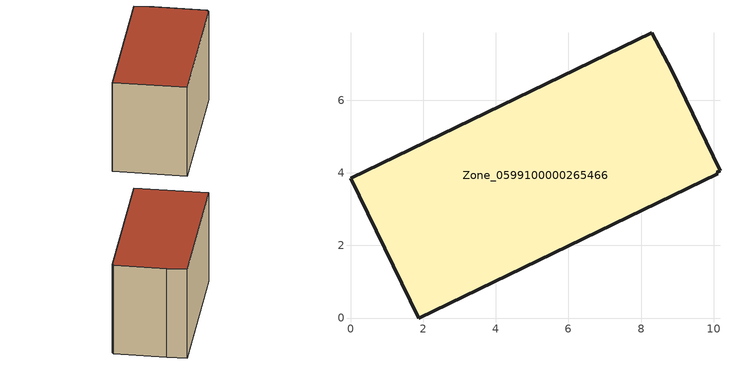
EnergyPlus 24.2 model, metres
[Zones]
Zone_0599100000265466
 floor ground (C_G): 1.88,0 0,3.85 8.29,7.85 8.84,6.82 10.18,4.06 10.08,4.02 10.11,3.97 z0
 wall outside (C_F): 10.18,4.06 8.84,6.82 8.29,7.85 0,3.85 1.88,0 10.11,3.97 10.08,4.02 10.18,4.06 z0:5.74
 roof outside (C_R): 1.88,0 10.11,3.97 10.08,4.02 10.18,4.06 8.84,6.82 8.29,7.85 0,3.85 z5.74
[BUILDING]
Pand.0599100000265466: North Axis=0; Terrain=City; Loads Convergence Tolerance Value=0.04; Temperature Convergence Tolerance Value=0.4; Solar Distribution=FullExterior; Maximum Number of Warmup Days=25; Minimum Number of Warmup Days=1
[Site:Location]
Rotterdam.The.Hague.AP_ZH_NLD Design_Conditions: Latitude=51.96; Longitude=4.45; Time Zone=1; Elevation=-4.5
[SITE:GROUNDTEMPERATURE:BUILDINGSURFACE]
18, 18, 18, 18, 18, 18, 18, 18, 18, 18, 18, 18
[MATERIAL] Thermal Absorptance=0.9; Solar Absorptance=0.7; Visible Absorptance=0.7
Name | Roughness | Thickness | Conductivity | Density | Specific Heat
G.TI.1946-1964 | MediumSmooth | 0.15 | 1 | 540 | 1210
F.TI.1946-1964 | Rough | 0.3 | 0.857143 | 1920 | 840
R.TI.1946-1964 | MediumRough | 0.2 | 0.277778 | 1500 | 1000
[CONSTRUCTION]
C_G: G.TI.1946-1964
C_F: F.TI.1946-1964
C_R: R.TI.1946-1964
[ZONE]
Zone_0599100000265466: Type=1; Multiplier=1; Ceiling Height=Autocalculate; Volume=Autocalculate; Floor Area=autocalculate; Part of Total Floor Area=Yes
[ZONEINFILTRATION:DESIGNFLOWRATE]
Infil_Zone_0599100000265466: Zone or ZoneList or Space or SpaceList=Zone_0599100000265466; Schedule=AlwaysOn; Design Flow Rate Calculation Method=Flow/Area; Flow Rate per Floor Area=0.003; Constant Term Coefficient=1; Temperature Term Coefficient=0; Velocity Term Coefficient=0; Velocity Squared Term Coefficient=0
[HVACTEMPLATE:ZONE:IDEALLOADSAIRSYSTEM]
Zone_0599100000265466: Maximum Heating Supply Air Temperature=50; Minimum Cooling Supply Air Temperature=13; Maximum Heating Supply Air Humidity Ratio=0.0156; Minimum Cooling Supply Air Humidity Ratio=0.0077; Heating Limit=NoLimit; Cooling Limit=NoLimit; Dehumidification Control Type=ConstantSensibleHeatRatio; Cooling Sensible Heat Ratio=0.7; Dehumidification Setpoint=60; Humidification Control Type=None; Humidification Setpoint=30; Outdoor Air Method=None; Outdoor Air Flow Rate per Person=0.00944; Outdoor Air Flow Rate per Zone Floor Area=0; Outdoor Air Flow Rate per Zone=0; Demand Controlled Ventilation Type=None; Outdoor Air Economizer Type=NoEconomizer; Heat Recovery Type=None; Sensible Heat Recovery Effectiveness=0.7; Latent Heat Recovery Effectiveness=0.65
[ZONECONTROL:THERMOSTAT]
ThermostatControl_Zone_0599100000265466: Zone or ZoneList=Zone_0599100000265466; Control Type Schedule=DualSetpointControlType; Control 1=Thermostat_Zone_0599100000265466; Temperature Difference Between Cutout And Setpoint=0
[THERMOSTATSETPOINT:DUALSETPOINT]
Thermostat_Zone_0599100000265466: Heating Setpoint Temperature Schedule=HeatingSetpoint_Zone_0599100000265466; Cooling Setpoint Temperature Schedule=CoolingSetpoint_Zone_0599100000265466
[SCHEDULE:COMPACT]
HeatingSetpoint_Zone_0599100000265466: Through: 12/31, For: AllDays, Until: 24:00, 21
CoolingSetpoint_Zone_0599100000265466: Through: 12/31, For: AllDays, Until: 24:00, 24
DualSetpointControlType: Through: 12/31, For: AllDays, Until: 24:00, 4
AlwaysOn: Through: 12/31, For: AllDays, Until: 24:00, 1
